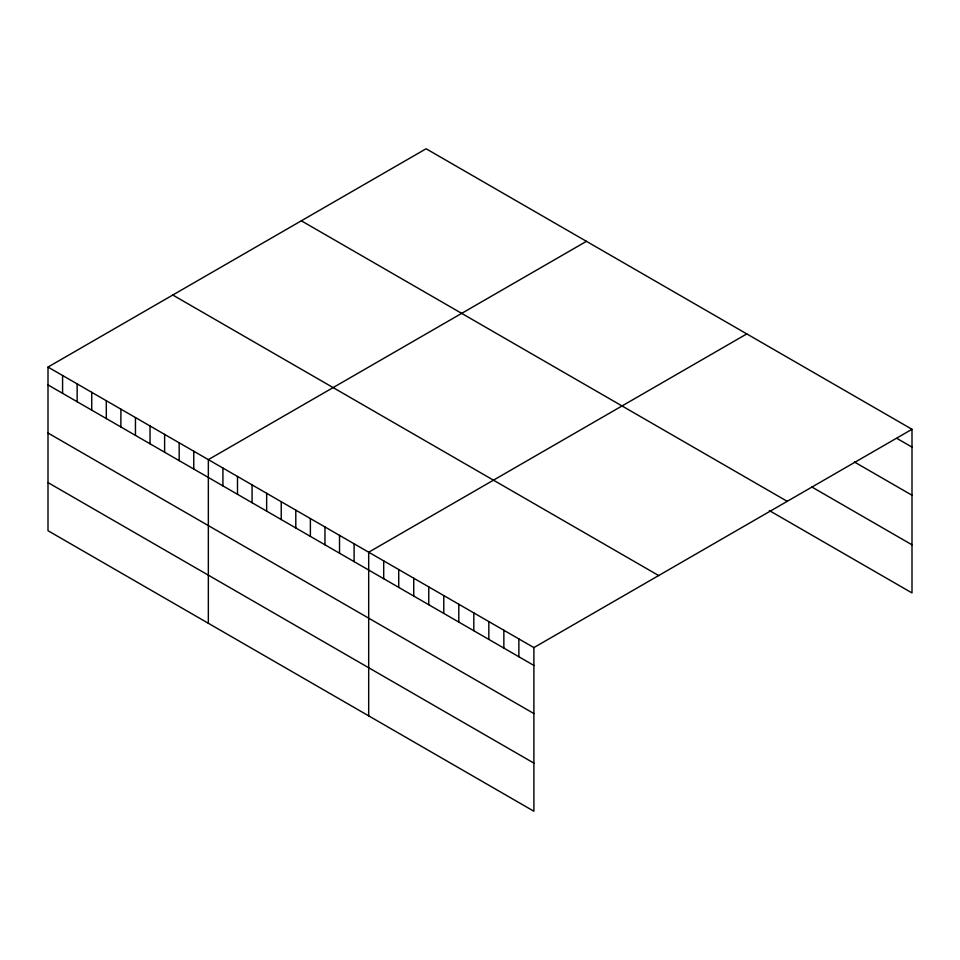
<?xml version="1.0" encoding="UTF-8"?>
<svg xmlns="http://www.w3.org/2000/svg" width="960" height="960" viewBox="0 0 960 960"><rect width="100%" height="100%" fill="white"/><g stroke="black" fill="none" stroke-linecap="round" stroke-linejoin="round"><path stroke-width="1.44" d="M48 367.068L533.892 647.592L533.892 811.236L48 530.712L48 367.068L426.108 148.764L912 429.288L912 592.932L769.32 510.564M586.452 241.332L208.344 459.636L208.344 623.28M746.796 333.912L368.688 552.216L368.688 715.86M533.892 647.592L912 429.288M896.976 438.444L912 447.12M854.424 462L912 495.24M811.872 487.008L912 544.812M301.332 220.8L787.224 501.324M172.776 295.02L658.668 575.544M48 384.9L533.892 665.424M48 433.02L533.892 713.544M48 482.592L533.892 763.116M518.868 638.916L518.868 656.748M503.856 630.252L503.856 648.084M488.832 621.576L488.832 639.408M473.82 612.9L473.82 630.732M458.796 604.236L458.796 622.068M443.784 595.56L443.784 613.392M428.76 586.896L428.76 604.728M413.736 578.22L413.736 596.052M398.724 569.556L398.724 587.388M383.7 560.88L383.7 578.712M354.108 543.792L354.108 561.624M339.528 535.38L339.528 553.212M324.96 526.968L324.96 544.8M310.38 518.544L310.38 536.376M295.8 510.132L295.8 527.964M281.232 501.72L281.232 519.552M266.652 493.296L266.652 511.128M252.072 484.884L252.072 502.716M237.492 476.472L237.492 494.304M222.924 468.048L222.924 485.88M193.764 451.224L193.764 469.056M179.184 442.8L179.184 460.632M164.616 434.388L164.616 452.22M150.036 425.976L150.036 443.808M135.456 417.564L135.456 435.384M120.888 409.14L120.888 426.972M106.308 400.728L106.308 418.56M91.728 392.316L91.728 410.148M77.148 383.892L77.148 401.724M62.58 375.48L62.58 393.312"/></g></svg>
